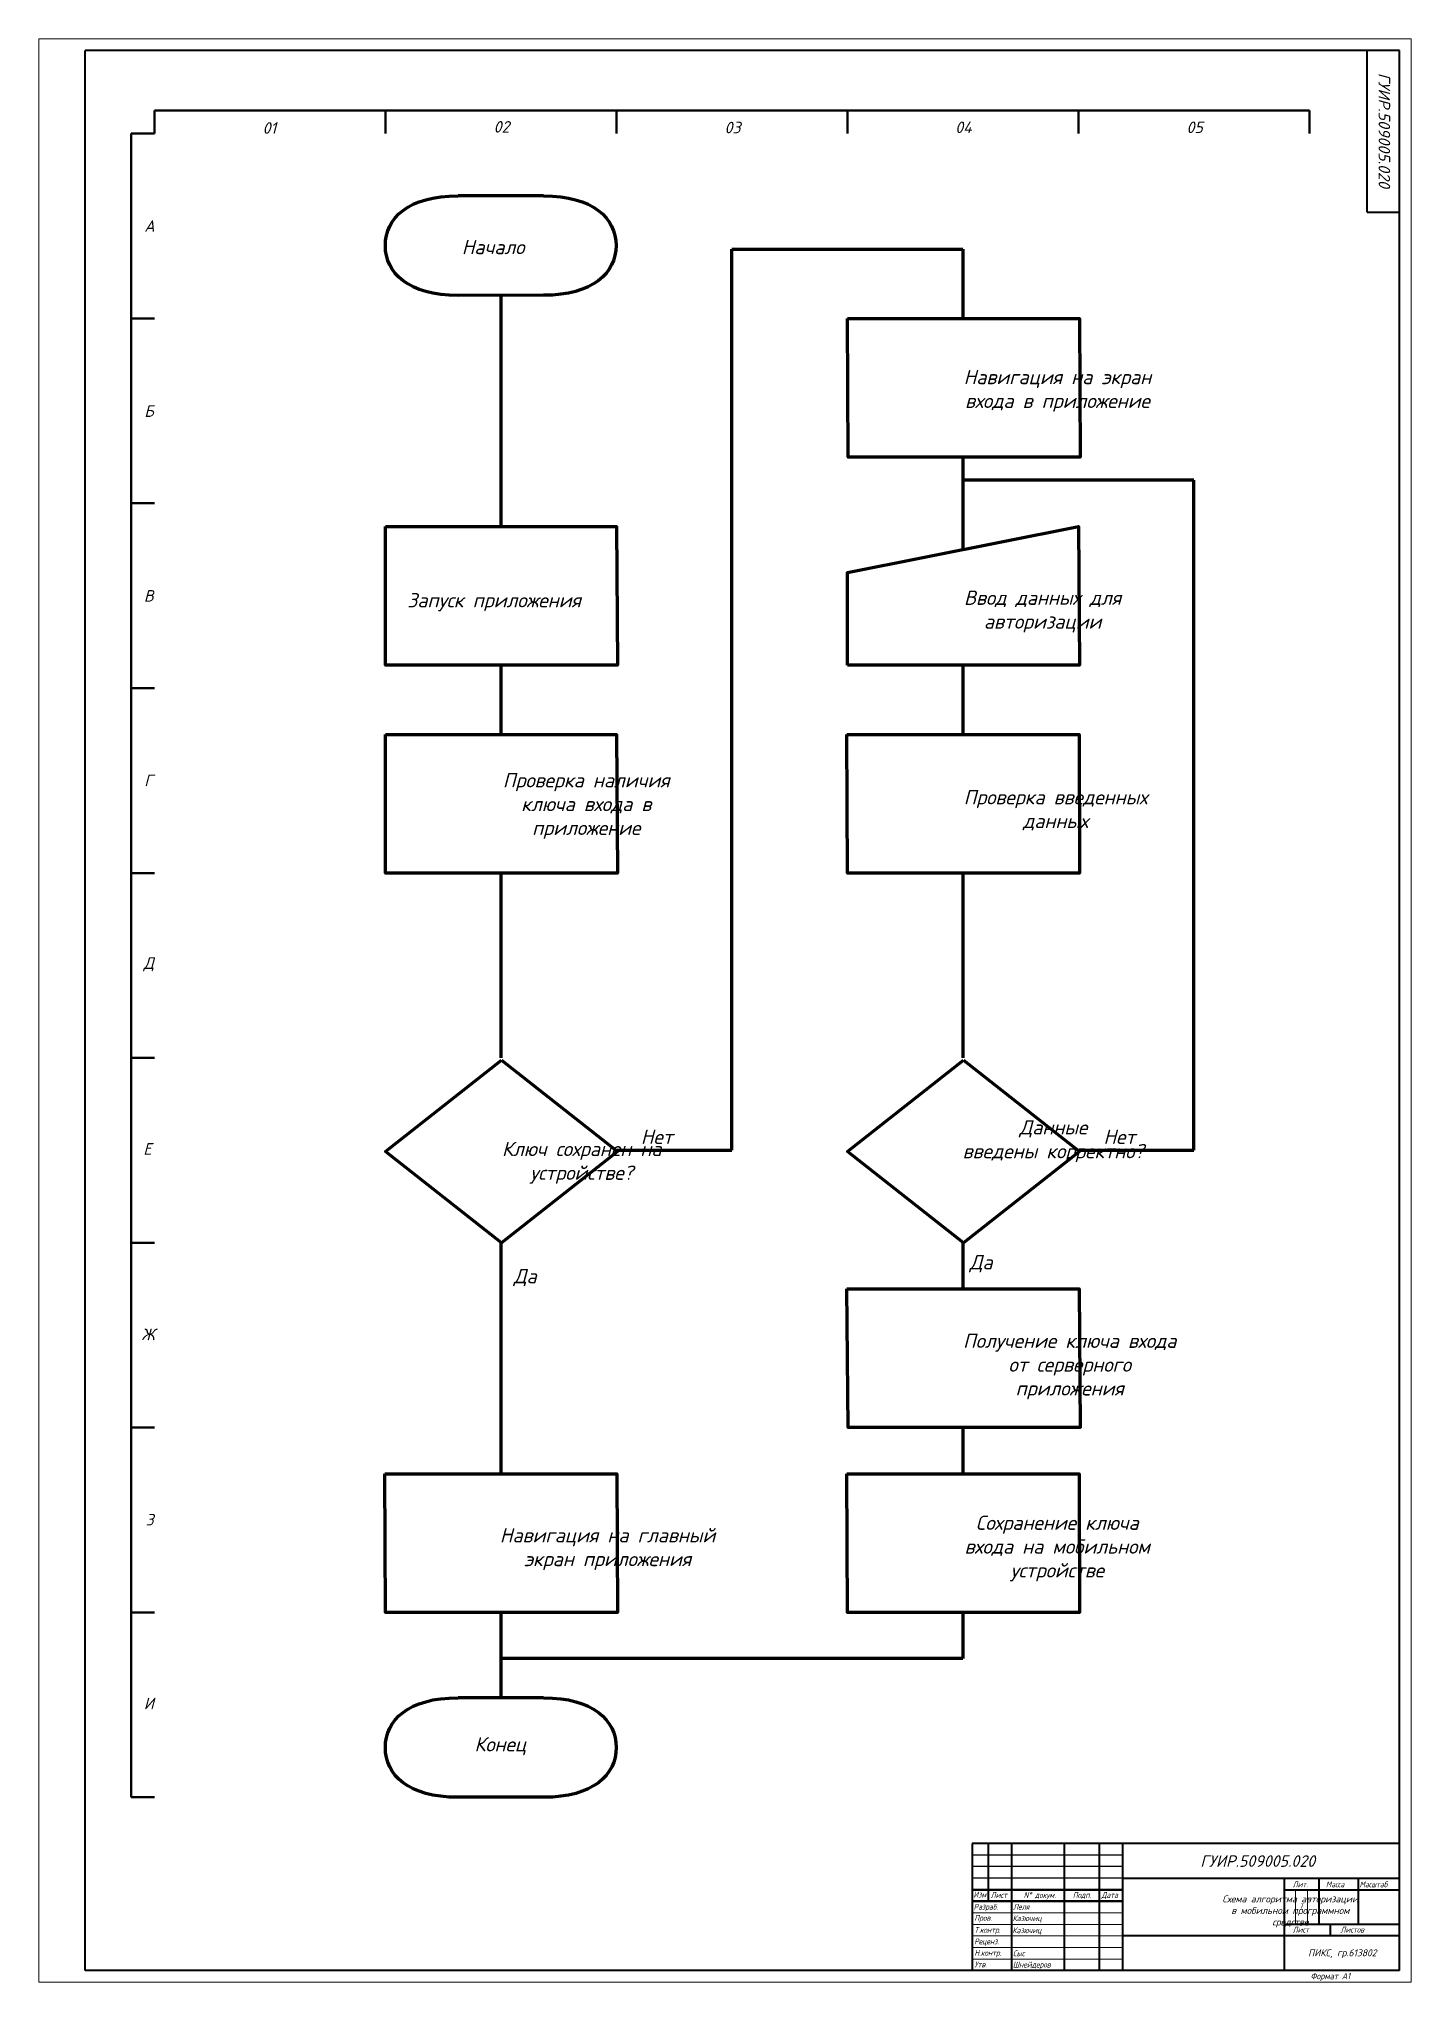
# Model space of a CAD drawing. Extents: x 2650 to 3244, y 750 to 1591.
import ezdxf

# ---------------------------------------------------------------- set-up
doc = ezdxf.new("R2010")
doc.units = 0
doc.header["$MEASUREMENT"] = 0
doc.layers.get('0').update_dxf_attribs({"linetype": 'CONTINUOUS'})
doc.layers.add('KONTUR', color=7, linetype='CONTINUOUS')
for name, color, linetype, lineweight in [('Основная', 7, 'CONTINUOUS', 40), ('текст', 7, 'CONTINUOUS', 30), ('тонкая', 7, 'CONTINUOUS', 20)]:
    doc.layers.add(name, color=color, linetype=linetype, lineweight=lineweight)
doc.styles.add('PDF Helvetica', font='Helvetica.ttf')
doc.styles.add('стиль1', font='romans.shx', dxfattribs={"width": 0.75, "oblique": 15, "height": 3.5})

msp = doc.modelspace()

# ---------------------------------------------------------------- linework, layer by layer
at = {"color": 7, "linetype": 'Continuous', "lineweight": 50}
for p, q in [((2700, 1560), (2700, 1550)), ((2800, 1560), (2800, 1550)), ((2900, 1560), (2900, 1550)), ((3000, 1560), (3000, 1550)), ((3100, 1560), (3100, 1550)), ((3200, 1560), (3200, 1550)), ((2690, 1550), (2700, 1550)), ((2690, 1470), (2700, 1470)), ((2690, 1390), (2700, 1390)), ((2690, 1310), (2700, 1310)), ((2690, 1230), (2700, 1230)), ((2690, 1150), (2700, 1150)), ((2690, 1070), (2700, 1070)), ((2690, 990), (2700, 990)), ((2690, 910), (2700, 910)), ((2690, 830), (2700, 830))]:
    msp.add_line(p, q, dxfattribs=at)
at = {"lineweight": 50}
for p, q in [((2700, 1560), (3200, 1560)), ((2690, 830), (2690, 1550)), ((3119, 790), (3054, 790)), ((3119, 785), (3054, 785))]:
    msp.add_line(p, q, dxfattribs=at)
at = {"lineweight": 80}
for p, q in [((2950, 1110), (2950, 1500)), ((2950, 1500), (3050, 1500)), ((3050, 1500), (3050, 1470)), ((2850, 1480), (2850, 1380)), ((3050, 1410), (3050, 1370)), ((3150, 1400), (3050, 1400)), ((3150, 1110), (3150, 1400)), ((2850, 1320), (2850, 1290)), ((3050, 1320), (3050, 1290)), ((2850, 1230), (2850, 1150)), ((3050, 1230), (3050, 1150)), ((2900, 1110), (2950, 1110)), ((3100, 1110), (3150, 1110)), ((2850, 1070), (2850, 970)), ((3050, 1070), (3050, 1050)), ((3050, 990), (3050, 970)), ((2850, 910), (2850, 873.07)), ((3050, 910), (3050, 890)), ((3050, 890), (2850, 890))]:
    msp.add_line(p, q, dxfattribs=at)
for p, q in [((3119, 805), (3054, 805)), ((3119, 800), (3054, 800)), ((3119, 795), (3054, 795)), ((3189, 755), (3189, 755))]:
    msp.add_line(p, q)
at = {"color": 7, "lineweight": 100}
for points in [[(2868.39, 1523.07), (2831.44, 1523.07)], [(2868.39, 1480.01), (2831.44, 1480)], [(2868.44, 873.07), (2831.44, 873.07)], [(2868.44, 830), (2831.44, 830)]]:
    msp.add_lwpolyline(points, dxfattribs=at)
at = {"color": 7, "linetype": 'Continuous', "lineweight": 100, "true_color": 0xffffff}
for points in [[(2868.39, 1480.01), (2831.44, 1480)], [(2868.44, 830), (2831.44, 830)]]:
    msp.add_lwpolyline(points, dxfattribs=at)
at = {"color": 7, "lineweight": 100}
for points in [[(3000, 1470), (3100.49, 1470), (3100.74, 1410), (3000.25, 1410)], [(2800, 1380), (2900, 1380), (2900.49, 1320), (2800, 1320)], [(3000, 1320), (3000, 1360), (3100, 1380), (3100.49, 1320)], [(2800, 1290), (2900, 1290), (2900.49, 1230), (2800, 1230)], [(2999.75, 1290), (3100.25, 1290), (3100.49, 1230), (3000, 1230)], [(2850.25, 1148.96), (2900.49, 1109.48), (2850.25, 1070), (2800, 1109.48)], [(3050.25, 1148.96), (3100.49, 1109.48), (3050.25, 1070), (3000, 1109.48)], [(2999.75, 1050), (3100.25, 1050), (3100.8, 990), (3000.3, 990)], [(2799.75, 970), (2900.25, 970), (2900.49, 910), (2800, 910)], [(2999.75, 970), (3100.25, 970), (3100.49, 910), (3000, 910)]]:
    msp.add_lwpolyline(points, close=True, dxfattribs=at)
at = {"color": 7, "linetype": 'Continuous', "lineweight": 100, "true_color": 0xffffff}
for points in [[(2800, 1501.53), (2800, 1513.43), (2810, 1523.07), (2831.44, 1523.07)], [(2868.39, 1523.07), (2889.84, 1523.07), (2899.84, 1513.43), (2899.84, 1501.54)], [(2831.44, 1480), (2810, 1480), (2800, 1489.64), (2800, 1501.53)], [(2899.84, 1501.54), (2899.84, 1489.65), (2889.84, 1480.01), (2868.39, 1480.01)], [(2800, 851.53), (2800, 863.43), (2810, 873.07), (2831.44, 873.07)], [(2868.44, 873.07), (2889.88, 873.07), (2899.88, 863.43), (2899.88, 851.53)], [(2831.44, 830), (2810, 830), (2800, 839.64), (2800, 851.53)], [(2899.88, 851.53), (2899.88, 839.64), (2889.88, 830), (2868.44, 830)]]:
    msp.add_open_spline(points, degree=3, dxfattribs=at)
at = {"color": 7, "lineweight": 100}
for points in [[(2800, 1501.53), (2800, 1513.43), (2810, 1523.07), (2831.44, 1523.07)], [(2868.39, 1523.07), (2889.84, 1523.07), (2899.84, 1513.43), (2899.84, 1501.54)], [(2831.44, 1480), (2810, 1480), (2800, 1489.64), (2800, 1501.53)], [(2899.84, 1501.54), (2899.84, 1489.65), (2889.84, 1480.01), (2868.39, 1480.01)], [(2800, 851.53), (2800, 863.43), (2810, 873.07), (2831.44, 873.07)], [(2868.44, 873.07), (2889.88, 873.07), (2899.88, 863.43), (2899.88, 851.53)], [(2831.44, 830), (2810, 830), (2800, 839.64), (2800, 851.53)], [(2899.88, 851.53), (2899.88, 839.64), (2889.88, 830), (2868.44, 830)]]:
    msp.add_open_spline(points, degree=3, dxfattribs=at)
at = {"layer": 'KONTUR', "lineweight": 0}
for p, q in [((2650, 750), (2650, 1591)), ((2650, 1591), (3244, 1591)), ((3244, 1591), (3244, 750)), ((3244, 750), (2650, 750))]:
    msp.add_line(p, q, dxfattribs=at)
at = {"layer": 'Основная'}
for p, q in [((2670, 795), (2670, 1586)), ((3239, 1586), (2670, 1586)), ((3225, 1516), (3225, 1586)), ((3239, 755), (3239, 1586)), ((3225, 1516), (3239, 1516)), ((3054, 810), (3054, 755)), ((3239, 810), (3054, 810)), ((3061, 785), (3061, 810)), ((3071, 810), (3071, 755)), ((3094, 755), (3094, 810)), ((3109, 810), (3109, 755)), ((3119, 810), (3119, 755)), ((2670, 755), (2670, 795)), ((3119, 795), (3239, 795)), ((3189, 795), (3189, 755)), ((3204, 795), (3204, 775)), ((3221, 795), (3221, 775)), ((3189, 790), (3239, 790)), ((3239, 775), (3189, 775)), ((3209, 775), (3209, 770)), ((3239, 770), (3119, 770)), ((3239, 755), (2670, 755))]:
    msp.add_line(p, q, dxfattribs=at)
at = {"layer": 'тонкая'}
for p, q in [((3193.99, 789.79), (3193.99, 775)), ((3199.07, 789.79), (3199.07, 775)), ((3054, 780), (3119, 780)), ((3119, 775), (3054, 775)), ((3119, 770), (3054, 770))]:
    msp.add_line(p, q, dxfattribs=at)
for points in [[(3054, 765), (3119, 765)], [(3054, 760), (3119, 760)]]:
    msp.add_lwpolyline(points, dxfattribs=at)

# ---------------------------------------------------------------- texts
at = {"insert": (3234.93, 1576.27), "char_height": 5, "width": 47.25, "attachment_point": 1, "rotation": 270, "style": 'PDF Helvetica'}
msp.add_mtext('{\\fISOCPEUR|b0|i1|c204|p34;ГУИР.509005.020}', dxfattribs=at)
at = {"lineweight": 50, "char_height": 5, "attachment_point": 1}
for s, insert in [('{\\fISOCPEUR|b0|i1|c204|p34;01}', (2746.84, 1554.93)), ('{\\fISOCPEUR|b0|i1|c204|p34;02}', (2846.85, 1555.43)), ('{\\fISOCPEUR|b0|i1|c204|p34;03}', (2946.8, 1555.13)), ('{\\fISOCPEUR|b0|i1|c204|p34;04}', (3046.64, 1555.23)), ('{\\fISOCPEUR|b0|i1|c204|p34;05}', (3146.77, 1555.23)), ('{\\fISOCPEUR|b0|i1|c204|p34;А}', (2695.62, 1512.51)), ('{\\fISOCPEUR|b0|i1|c204|p34;Б}', (2695.62, 1432.42)), ('{\\fISOCPEUR|b0|i1|c204|p34;В}', (2695.48, 1352.44)), ('{\\fISOCPEUR|b0|i1|c204|p34;Г}', (2695.59, 1272.56)), ('{\\fISOCPEUR|b0|i1|c204|p34;Д}', (2695.32, 1193.51)), ('{\\fISOCPEUR|b0|i1|c204|p34;Е}', (2695.19, 1113.12)), ('{\\fISOCPEUR|b0|i1|c204|p34;Ж}', (2694.43, 1032.82)), ('{\\fISOCPEUR|b0|i1|c204|p34;З}', (2696.2, 952.63)), ('{\\fISOCPEUR|b0|i1|c204|p34;И}', (2695.41, 873.1))]:
    msp.add_mtext_dynamic_manual_height_columns(s, width=3.2585, gutter_width=20, heights=[0], dxfattribs=dict(at, insert=insert))
at = {"color": 7, "lineweight": 100, "char_height": 6.1786, "attachment_point": 7, "style": 'PDF Helvetica'}
for s, insert in [('{\\fISOCPEUR|b0|i1|c204|p34;Начало}', (2833.05, 1497.81)), ('\\pxqc;{\\fISOCPEUR|b0|i1|c204|p34;Навигация на экран^Jвхода в приложение}', (3050.29, 1429.58)), ('{\\fISOCPEUR|b0|i1|c204|p34;Запуск приложения}', (2809.48, 1343.3)), ('\\pxqc;{\\fISOCPEUR|b0|i1|c204|p34;Ввод данных для^Jавторизации}', (3050.44, 1334.07)), ('\\pxqc;{\\fISOCPEUR|b0|i1|c204|p34;Проверка наличия^Jключа входа в^Jприложение}', (2850.83, 1244.79)), ('\\pxqc;{\\fISOCPEUR|b0|i1|c204|p34;Проверка введенных^Jданных}', (3050.3, 1248.44)), ('{\\fISOCPEUR|b0|i1|c204|p34;Нет}', (2910.56, 1112.75)), ('\\pxqc;{\\fISOCPEUR|b0|i1|c204|p34;Данные^Jвведены корректно?}', (3049.83, 1104.86)), ('{\\fISOCPEUR|b0|i1|c204|p34;Нет}', (3110.81, 1112.75)), ('\\pxqc;{\\fISOCPEUR|b0|i1|c204|p34;Ключ сохранен на^Jустройстве?}', (2850.45, 1095.52)), ('{\\fISOCPEUR|b0|i1|c204|p34;Да}', (3052.86, 1057.2)), ('{\\fISOCPEUR|b0|i1|c204|p34;Да}', (2855.52, 1051.17)), ('\\pxqc;{\\fISOCPEUR|b0|i1|c204|p34;Получение ключа входа^Jот серверного^Jприложения}', (3050.03, 1002.2)), ('\\pxqc;{\\fISOCPEUR|b0|i1|c204|p34;Сохранение ключа^Jвхода на мобильном^Jустройстве}', (3050.68, 923.45)), ('\\pxqc;{\\fISOCPEUR|b0|i1|c204|p34;Навигация на главный^Jэкран приложения}', (2849.53, 928.34)), ('{\\fISOCPEUR|b0|i1|c204|p34;Конец}', (2838.53, 848.17))]:
    msp.add_mtext(s, dxfattribs=dict(at, insert=insert))
at = {"insert": (3152.72, 804.89), "char_height": 5, "width": 47.25, "attachment_point": 1, "style": 'PDF Helvetica'}
msp.add_mtext('{\\fISOCPEUR|b0|i1|c204|p34;ГУИР.509005.020}', dxfattribs=at)
at = {"color": 7, "insert": (3154.95, 773.69), "char_height": 3, "attachment_point": 7, "style": 'PDF Helvetica'}
msp.add_mtext('\\pxi-3,l4,qc,t4;{\\fISOCPEUR|b0|i1|c204|p34;Схема^Iалгоритма авторизации^Jв мобильном программном^Jсредстве}', dxfattribs=at)
at = {"attachment_point": 5}
for s, insert, char_height, width in [('{\\fISOCPEUR|b0|i1|c204|p34;\\H1x;\\C7;Т}', (3196.5, 782.87), 2.1503, 5), ('{\\fISOCPEUR|b1|i1|c204|p34;\\C7;ПИКС, гр.613802}', (3214.22, 762.28), 3, 50.25)]:
    msp.add_mtext(s, dxfattribs=dict(at, insert=insert, char_height=char_height, width=width))
at = {"layer": 'текст', "style": 'стиль1', "oblique": 15, "width": 0.75}
for s, height, p in [('Лит.', 2.5, (3192.72, 791.07)), ('Масса', 2.5, (3207.09, 791.07)), ('Масштаб', 2.5, (3221.68, 791.07)), ('Изм', 2.5, (3054.55, 786.61)), ('Разраб.', 2.5, (3054.66, 781.36)), ('Лист', 2.5, (3062.02, 786.46)), ('Леля', 2.5, (3071.75, 781.39)), ('N%%d докум. ', 2.5, (3076.3, 786.46)), ('Подп.', 2.5, (3097.56, 786.46)), ('Дата', 2.5, (3110.01, 786.46)), ('Пров.', 2.5, (3054.96, 776.53)), ('Т.контр.', 2.5, (3054.96, 771.33)), ('Казючиц', 2.5, (3071.51, 776.41)), ('Лист', 2.5, (3192.72, 771.45)), ('Листов', 2.5, (3213.44, 771.45)), ('Реценз.', 2.5, (3054.85, 766.34)), ('Казючиц', 2.5, (3071.43, 771.19)), ('Утв.', 2.5, (3054.96, 756.39)), ('Н.контр.', 2.5, (3054.96, 761.41)), ('Шнейдеров', 2.5, (3071.59, 756.32)), ('Сыс', 2.5, (3071.67, 761.22)), ('Формат А1', 2.75, (3200.46, 751.25))]:
    msp.add_text(s, height=height, dxfattribs=at).set_placement(p)

doc.saveas('drawing.dxf')
